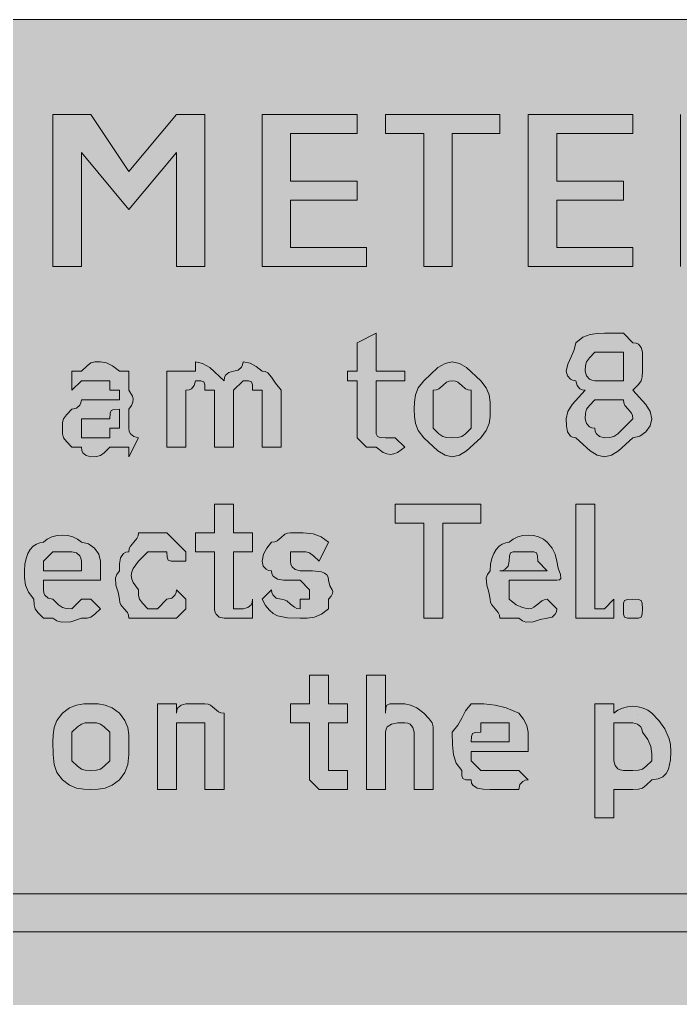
# Model space of a CAD drawing. Header units: metres. Extents: x 10 to 558, y 12 to 259.
# Drawn here: x 284 to 367.3, y 135.6 to 259.2 of the extents above; entities that cross this region are included whole.
import ezdxf

# ---------------------------------------------------------------- set-up
doc = ezdxf.new("R2010")
doc.units = ezdxf.units.M
for name, color, linetype, true_color in [('FILL_BLUE_0000FF', 7, 'Continuous', 0x0000ff), ('FILL_WHITE_FFFFFF', 7, 'Continuous', 0xffffff), ('STROKE_WHITE_FFFFFF', 7, 'Continuous', 0xffffff)]:
    doc.layers.add(name, color=color, linetype=linetype, true_color=true_color)

msp = doc.modelspace()

# ---------------------------------------------------------------- hatches: boundary and pattern name
at = {"layer": 'FILL_BLUE_0000FF', "true_color": 0x0000ff}
h = msp.add_hatch(color=7, dxfattribs=at)
h.dxf.hatch_style = 1
h.paths.add_polyline_path([(552.54, 259.18), (553.8, 259.05), (554.83, 258.69), (555.75, 258), (557.14, 256.39), (557.56, 255.68), (557.85, 255), (558.11, 253.61), (558.15, 252), (558.15, 19.2), (558.15, 15.6), (557.75, 15.55), (557.44, 15.39), (556.95, 14.85), (556.46, 14.08), (555.75, 13.2), (554.83, 12.51), (553.8, 12.15), (552.54, 12.02), (550.95, 12), (16.95, 12), (13.35, 12), (12.6, 12.6), (11.83, 13.01), (10.95, 13.2), (10.26, 14.81), (9.9, 16.2), (9.77, 17.59), (9.75, 19.2), (9.75, 252), (9.75, 255.6), (10.35, 256.35), (10.76, 257.12), (10.95, 258), (11.83, 258.19), (12.6, 258.6), (13.35, 259.2), (16.95, 259.2), (550.95, 259.2), (552.54, 259.18)])
at = {"layer": 'FILL_WHITE_FFFFFF', "true_color": 0xffffff}
h = msp.add_hatch(color=7, dxfattribs=at)
h.dxf.hatch_style = 1
h.paths.add_polyline_path([(288.15, 247.2), (292.95, 247.2), (297.75, 240), (303.75, 247.2), (307.35, 247.2), (307.35, 228), (303.75, 228), (303.75, 242.4), (297.75, 235.2), (291.75, 242.4), (291.75, 228), (288.15, 228), (288.15, 247.2)])
h = msp.add_hatch(color=7, dxfattribs=at)
h.dxf.hatch_style = 1
h.paths.add_polyline_path([(314.55, 247.2), (326.55, 247.2), (326.55, 244.8), (318.15, 244.8), (318.15, 238.8), (326.55, 238.8), (326.55, 236.4), (318.15, 236.4), (318.15, 230.4), (327.75, 230.4), (327.75, 228), (314.55, 228), (314.55, 247.2)])
h = msp.add_hatch(color=7, dxfattribs=at)
h.dxf.hatch_style = 1
h.paths.add_polyline_path([(344.55, 244.8), (338.55, 244.8), (338.55, 228), (334.95, 228), (334.95, 244.8), (330.15, 244.8), (330.15, 247.2), (344.55, 247.2), (344.55, 244.8)])
h = msp.add_hatch(color=7, dxfattribs=at)
h.dxf.hatch_style = 1
h.paths.add_polyline_path([(348.15, 247.2), (361.35, 247.2), (361.35, 244.8), (351.75, 244.8), (351.75, 238.8), (360.15, 238.8), (360.15, 236.4), (351.75, 236.4), (351.75, 230.4), (361.35, 230.4), (361.35, 228), (348.15, 228), (348.15, 247.2)])
h = msp.add_hatch(color=7, dxfattribs=at)
h.dxf.hatch_style = 1
h.paths.add_polyline_path([(328.97, 206.91), (329.1, 206.55), (329.46, 206.42), (330.15, 206.4), (331.35, 206.4), (332.55, 205.2), (331.65, 204.52), (331.2, 204.36), (330.75, 204.3), (330.3, 204.36), (329.85, 204.52), (328.95, 205.2), (327.75, 205.2), (326.55, 206.4), (326.55, 213.6), (325.35, 213.6), (325.35, 214.8), (326.55, 214.8), (326.55, 218.4), (328.95, 219.6), (328.95, 214.8), (332.55, 214.8), (332.55, 213.6), (328.95, 213.6), (328.95, 207.6), (328.97, 206.91)])
h = msp.add_hatch(color=7, dxfattribs=at)
h.dxf.hatch_style = 1
h.paths.add_polyline_path([(363.75, 208.8), (363.54, 207.92), (363, 207.15), (362.23, 206.61), (361.35, 206.4), (359.55, 204.75), (358.65, 204.21), (357.75, 204), (356.85, 204.21), (355.95, 204.75), (354.15, 206.4), (353.75, 206.45), (353.46, 206.61), (353.1, 207.15), (352.97, 207.92), (352.95, 208.8), (353.16, 209.7), (353.7, 210.6), (355.35, 212.4), (354.95, 212.45), (354.66, 212.59), (354.3, 213), (354.15, 213.6), (353.75, 213.65), (353.46, 213.79), (353.1, 214.2), (352.95, 214.8), (353.14, 215.7), (353.55, 216.6), (353.96, 217.5), (354.15, 218.4), (355.05, 219.09), (355.95, 219.45), (356.85, 219.58), (357.75, 219.6), (360.15, 219.6), (361.35, 218.4), (361.75, 218.35), (362.04, 218.21), (362.4, 217.8), (362.55, 217.2), (362.55, 214.8), (362.53, 214.09), (362.4, 213.6), (362.04, 213.11), (361.35, 212.4), (363, 210.6), (363.54, 209.7), (363.75, 208.8)])
h.paths.add_polyline_path([(355.5, 210), (355.37, 209.51), (355.35, 208.8), (355.5, 208.2), (355.86, 207.79), (356.15, 207.65), (356.55, 207.6), (356.6, 207.2), (356.74, 206.91), (357.15, 206.55), (357.75, 206.4), (358.46, 206.42), (358.95, 206.55), (359.44, 206.91), (360.15, 207.6), (361.35, 208.8), (361.3, 209.2), (361.16, 209.51), (360.75, 210), (360.34, 210.49), (360.2, 210.8), (360.15, 211.2), (357.75, 211.2), (356.55, 211.2), (355.86, 210.49), (355.5, 210)], flags=16)
h.paths.add_polyline_path([(360.15, 214.8), (360.15, 217.2), (357.75, 217.2), (356.55, 217.2), (355.86, 216.49), (355.5, 216), (355.37, 215.51), (355.35, 214.8), (355.5, 214.2), (355.86, 213.79), (356.15, 213.65), (356.55, 213.6), (357.75, 213.6), (360.15, 213.6), (360.15, 214.8)], flags=16)
h = msp.add_hatch(color=7, dxfattribs=at)
h.dxf.hatch_style = 1
h.paths.add_polyline_path([(292.46, 215.49), (292.95, 215.85), (293.44, 215.98), (294.15, 216), (294.9, 215.85), (295.67, 215.49), (296.55, 214.8), (297.75, 214.8), (297.75, 212.4), (298.2, 211.65), (298.28, 211.29), (298.26, 210.88), (298.09, 210.45), (297.75, 210), (297.75, 207.6), (297.8, 207.2), (297.94, 206.91), (298.35, 206.55), (298.95, 206.4), (297.75, 204), (297.75, 205.2), (296.55, 205.2), (295.35, 205.2), (294.64, 204.51), (294.15, 204.15), (293.66, 204.02), (292.95, 204), (292.35, 204.15), (291.94, 204.51), (291.8, 204.8), (291.75, 205.2), (290.55, 205.2), (289.86, 205.91), (289.5, 206.4), (289.37, 206.89), (289.35, 207.6), (289.37, 208.31), (289.5, 208.8), (289.86, 209.29), (290.55, 210), (291.15, 210.15), (291.56, 210.51), (291.7, 210.8), (291.75, 211.2), (292.95, 211.2), (294.15, 211.2), (296.55, 211.2), (296.55, 212.4), (295.35, 212.4), (295.35, 213.6), (292.95, 213.6), (291.75, 213.6), (290.55, 212.4), (290.55, 214.8), (291.75, 214.8), (292.46, 215.49)])
h.paths.add_polyline_path([(295.35, 206.4), (295.35, 207.6), (296.55, 207.6), (296.55, 210), (295.86, 209.98), (295.5, 209.85), (295.37, 209.49), (295.35, 208.8), (292.95, 208.8), (291.75, 208.8), (291.75, 207.6), (291.75, 206.4), (292.95, 206.4), (294.15, 206.4), (295.35, 206.4)], flags=16)
h = msp.add_hatch(color=7, dxfattribs=at)
h.dxf.hatch_style = 1
h.paths.add_polyline_path([(306.15, 214.8), (306.15, 216), (307.05, 215.79), (307.95, 215.25), (309.75, 213.6), (309.8, 214), (309.94, 214.29), (310.35, 214.65), (310.95, 214.8), (311.55, 214.95), (311.96, 215.31), (312.1, 215.6), (312.15, 216), (313.03, 215.81), (313.8, 215.4), (314.55, 214.8), (314.95, 214.75), (315.26, 214.59), (315.75, 214.05), (316.24, 213.28), (316.95, 212.4), (316.95, 205.2), (314.55, 205.2), (314.55, 211.2), (314.55, 212.4), (313.35, 212.4), (313.33, 213.09), (313.2, 213.45), (312.84, 213.58), (312.15, 213.6), (310.95, 212.4), (310.95, 211.2), (310.95, 205.2), (308.55, 205.2), (308.55, 211.2), (308.55, 212.4), (307.35, 212.4), (307.33, 213.09), (307.2, 213.45), (306.84, 213.58), (306.15, 213.6), (306, 213), (305.64, 212.59), (305.35, 212.45), (304.95, 212.4), (304.95, 211.2), (304.95, 205.2), (302.55, 205.2), (302.55, 214.8), (304.95, 214.8), (306.15, 214.8)])
h = msp.add_hatch(color=7, dxfattribs=at)
h.dxf.hatch_style = 1
h.paths.add_polyline_path([(333.9, 211.8), (334.26, 212.7), (334.95, 213.6), (336.75, 215.25), (337.65, 215.79), (338.55, 216), (339.45, 215.79), (340.35, 215.25), (342.15, 213.6), (342.84, 212.7), (343.2, 211.8), (343.33, 210.9), (343.35, 210), (343.33, 209.1), (343.2, 208.2), (342.84, 207.3), (342.15, 206.4), (340.35, 204.75), (339.45, 204.21), (338.55, 204), (337.65, 204.21), (336.75, 204.75), (334.95, 206.4), (334.26, 207.3), (333.9, 208.2), (333.77, 209.1), (333.75, 210), (333.77, 210.9), (333.9, 211.8)])
h.paths.add_polyline_path([(337.84, 213.41), (337.35, 213), (336.86, 212.59), (336.55, 212.45), (336.15, 212.4), (336.15, 210), (336.15, 207.6), (336.86, 206.91), (337.35, 206.55), (337.84, 206.42), (338.55, 206.4), (339.26, 206.42), (339.75, 206.55), (340.24, 206.91), (340.95, 207.6), (340.95, 210), (340.95, 212.4), (340.55, 212.45), (340.24, 212.59), (339.75, 213), (339.26, 213.41), (338.95, 213.55), (338.55, 213.6), (338.15, 213.55), (337.84, 213.41)], flags=16)
h = msp.add_hatch(color=7, dxfattribs=at)
h.dxf.hatch_style = 1
h.paths.add_polyline_path([(310.95, 184.8), (312.15, 184.8), (312.75, 184.95), (313.16, 185.31), (313.3, 185.6), (313.35, 186), (313.35, 183.6), (309.75, 183.6), (309.15, 183.75), (308.74, 184.11), (308.6, 184.4), (308.55, 184.8), (308.55, 186), (308.55, 192), (306.15, 192), (306.15, 194.4), (308.55, 194.4), (308.55, 198), (310.95, 198), (310.95, 194.4), (313.35, 194.4), (313.35, 192), (310.95, 192), (310.95, 186), (310.95, 184.8)])
h = msp.add_hatch(color=7, dxfattribs=at)
h.dxf.hatch_style = 1
h.paths.add_polyline_path([(342.15, 195.6), (337.35, 195.6), (337.35, 183.6), (334.95, 183.6), (334.95, 195.6), (331.35, 195.6), (331.35, 198), (342.15, 198), (342.15, 195.6)])
h = msp.add_hatch(color=7, dxfattribs=at)
h.dxf.hatch_style = 1
h.paths.add_polyline_path([(354.15, 198), (356.55, 198), (356.55, 186), (356.55, 184.8), (357.75, 184.8), (358.95, 186), (358.95, 183.6), (357.75, 183.6), (355.35, 183.6), (354.15, 183.6), (354.15, 184.8), (354.15, 198)])
h = msp.add_hatch(color=7, dxfattribs=at)
h.dxf.hatch_style = 1
h.paths.add_polyline_path([(286.26, 184.31), (285.9, 184.8), (285.77, 185.29), (285.75, 186), (285.06, 186.9), (284.7, 187.8), (284.57, 188.7), (284.55, 189.6), (284.6, 190.44), (284.76, 191.17), (284.99, 191.79), (285.3, 192.3), (285.66, 192.69), (286.07, 192.97), (286.5, 193.14), (286.95, 193.2), (287.45, 193.59), (288.04, 193.87), (288.68, 194.04), (289.35, 194.1), (290.02, 194.04), (290.66, 193.87), (291.25, 193.59), (291.75, 193.2), (292.63, 192.99), (293.4, 192.45), (293.94, 191.68), (294.15, 190.8), (294.15, 188.4), (286.95, 188.4), (286.95, 187.2), (287, 186.8), (287.14, 186.51), (287.55, 186.15), (288.15, 186), (288.86, 185.31), (289.35, 184.95), (289.84, 184.82), (290.55, 184.8), (291.75, 186), (292.95, 186), (294.15, 184.8), (293.44, 184.11), (292.95, 183.75), (292.46, 183.62), (291.75, 183.6), (290.4, 183.15), (289.22, 183.09), (288.65, 183.26), (288.15, 183.6), (286.95, 183.6), (286.26, 184.31)])
h.paths.add_polyline_path([(291.75, 190.8), (291.7, 191.2), (291.56, 191.49), (291.15, 191.85), (290.55, 192), (288.15, 192), (286.95, 190.8), (286.95, 189.6), (291.75, 189.6), (291.75, 190.8)], flags=16)
h = msp.add_hatch(color=7, dxfattribs=at)
h.dxf.hatch_style = 1
h.paths.add_polyline_path([(301.35, 184.8), (302.55, 186), (303.15, 186.15), (303.56, 186.51), (303.7, 186.8), (303.75, 187.2), (304.95, 186), (304.95, 184.8), (303.75, 183.6), (302.55, 183.6), (301.35, 183.6), (297.75, 183.6), (297.7, 184), (297.56, 184.31), (297.15, 184.8), (296.74, 185.29), (296.6, 185.6), (296.55, 186), (296.38, 186.9), (296.1, 187.8), (296.04, 188.7), (296.21, 189.15), (296.55, 189.6), (296.57, 190.48), (296.7, 191.25), (297.06, 191.79), (297.35, 191.95), (297.75, 192), (297.8, 192.4), (297.94, 192.71), (298.35, 193.2), (298.76, 193.69), (298.9, 194), (298.95, 194.4), (302.55, 194.4), (304.95, 192), (304.95, 190.8), (303.75, 190.8), (303.06, 190.82), (302.7, 190.95), (302.57, 191.31), (302.55, 192), (300.15, 192), (298.95, 190.8), (298.27, 189.9), (298.11, 189.45), (298.05, 189), (298.11, 188.55), (298.27, 188.1), (298.95, 187.2), (298.97, 186.49), (299.1, 186), (299.46, 185.51), (300.15, 184.8), (301.35, 184.8)])
h = msp.add_hatch(color=7, dxfattribs=at)
h.dxf.hatch_style = 1
h.paths.add_polyline_path([(318.2, 190.4), (318.34, 190.11), (318.75, 189.75), (319.35, 189.6), (320.92, 189.58), (322.05, 189.45), (322.44, 189.31), (322.72, 189.09), (322.89, 188.8), (322.95, 188.4), (323.12, 187.69), (323.4, 187.2), (323.48, 186.97), (323.46, 186.71), (323.29, 186.4), (322.95, 186), (322.95, 184.8), (322.05, 184.11), (321.15, 183.75), (320.25, 183.62), (319.35, 183.6), (317.76, 183.64), (316.5, 183.9), (315.96, 184.19), (315.47, 184.61), (315, 185.21), (314.55, 186), (315.75, 187.2), (315.8, 186.8), (315.94, 186.51), (316.35, 186.15), (316.95, 186), (317.35, 185.95), (317.66, 185.81), (318.15, 185.4), (318.64, 184.99), (318.95, 184.85), (319.35, 184.8), (319.35, 186), (320.55, 186), (320.55, 187.2), (319.35, 188.4), (318.15, 188.4), (317.27, 188.42), (316.5, 188.55), (315.96, 188.91), (315.8, 189.2), (315.75, 189.6), (315.35, 189.65), (315.06, 189.79), (314.7, 190.2), (314.55, 190.8), (314.74, 191.68), (315.15, 192.45), (315.75, 193.2), (316.15, 193.25), (316.46, 193.39), (316.95, 193.8), (317.44, 194.21), (317.75, 194.35), (318.15, 194.4), (319.74, 194.38), (321, 194.25), (322.03, 193.89), (322.95, 193.2), (321.75, 190.8), (321.04, 191.49), (320.55, 191.85), (320.06, 191.98), (319.35, 192), (318.15, 192), (318.15, 190.8), (318.2, 190.4)])
h = msp.add_hatch(color=7, dxfattribs=at)
h.dxf.hatch_style = 1
h.paths.add_polyline_path([(344.5, 184), (344.36, 184.31), (343.95, 184.8), (343.54, 185.29), (343.4, 185.6), (343.35, 186), (343.18, 186.9), (342.9, 187.8), (342.84, 188.7), (343.01, 189.15), (343.35, 189.6), (343.4, 190.44), (343.56, 191.17), (343.79, 191.79), (344.1, 192.3), (344.46, 192.69), (344.87, 192.97), (345.3, 193.14), (345.75, 193.2), (346.25, 193.59), (346.84, 193.87), (347.48, 194.04), (348.15, 194.1), (348.82, 194.04), (349.46, 193.87), (350.05, 193.59), (350.55, 193.2), (351.15, 192.45), (351.56, 191.68), (351.75, 190.8), (351.92, 189.92), (352.2, 189.15), (352.26, 188.61), (352.09, 188.45), (351.75, 188.4), (345.75, 188.4), (345.75, 187.2), (345.75, 186), (346.63, 185.31), (347.4, 184.95), (348.15, 184.8), (348.55, 184.85), (348.86, 184.99), (349.35, 185.4), (349.84, 185.81), (350.15, 185.95), (350.55, 186), (351.75, 184.8), (351.7, 184.4), (351.56, 184.11), (351.15, 183.75), (350.55, 183.6), (349.65, 183.43), (348.75, 183.15), (347.85, 183.09), (347.4, 183.26), (346.95, 183.6), (344.55, 183.6), (344.5, 184)])
h.paths.add_polyline_path([(349.35, 190.8), (349.33, 191.49), (349.2, 191.85), (348.84, 191.98), (348.15, 192), (346.95, 192), (346.26, 191.98), (345.9, 191.85), (345.77, 191.49), (345.75, 190.8), (345.6, 190.2), (345.24, 189.79), (344.95, 189.65), (344.55, 189.6), (350.55, 189.6), (349.35, 190.8)], flags=16)
h = msp.add_hatch(color=7, dxfattribs=at)
h.dxf.hatch_style = 1
h.paths.add_polyline_path([(362.53, 184.11), (362.4, 183.75), (362.04, 183.62), (361.35, 183.6), (360.66, 183.62), (360.3, 183.75), (360.17, 184.11), (360.15, 184.8), (360.17, 185.49), (360.3, 185.85), (360.66, 185.98), (361.35, 186), (362.04, 185.98), (362.4, 185.85), (362.53, 185.49), (362.55, 184.8), (362.53, 184.11)])
h = msp.add_hatch(color=7, dxfattribs=at)
h.dxf.hatch_style = 1
h.paths.add_polyline_path([(324.15, 164.4), (325.35, 164.4), (325.35, 162), (321.75, 162), (320.55, 163.2), (320.55, 164.4), (320.55, 170.4), (318.15, 170.4), (318.15, 172.8), (320.55, 172.8), (320.55, 176.4), (322.95, 176.4), (322.95, 172.8), (325.35, 172.8), (325.35, 170.4), (322.95, 170.4), (322.95, 164.4), (324.15, 164.4)])
h = msp.add_hatch(color=7, dxfattribs=at)
h.dxf.hatch_style = 1
h.paths.add_polyline_path([(330.15, 176.4), (330.15, 171.6), (330.17, 172.29), (330.3, 172.65), (330.66, 172.78), (331.35, 172.8), (332.55, 172.8), (333.3, 172.65), (334.07, 172.29), (334.95, 171.6), (335.64, 170.89), (336, 170.4), (336.13, 169.91), (336.15, 169.2), (336.15, 162), (333.75, 162), (333.75, 169.2), (333.6, 169.8), (333.24, 170.21), (332.95, 170.35), (332.55, 170.4), (331.67, 170.38), (330.9, 170.25), (330.36, 169.89), (330.2, 169.6), (330.15, 169.2), (330.15, 162), (327.75, 162), (327.75, 176.4), (330.15, 176.4)])
h = msp.add_hatch(color=7, dxfattribs=at)
h.dxf.hatch_style = 1
h.paths.add_polyline_path([(288.3, 169.8), (288.66, 170.7), (289.35, 171.6), (290.25, 172.29), (291.15, 172.65), (292.05, 172.78), (292.95, 172.8), (293.85, 172.78), (294.75, 172.65), (295.65, 172.29), (296.55, 171.6), (297.24, 170.7), (297.6, 169.8), (297.73, 168.9), (297.75, 168), (297.73, 166.41), (297.6, 165.15), (297.24, 164.12), (296.55, 163.2), (295.65, 162.51), (294.75, 162.15), (293.85, 162.02), (292.95, 162), (292.05, 162.02), (291.15, 162.15), (290.25, 162.51), (289.35, 163.2), (288.66, 164.12), (288.3, 165.15), (288.17, 166.41), (288.15, 168), (288.17, 168.9), (288.3, 169.8)])
h.paths.add_polyline_path([(291.75, 170.25), (291.26, 169.89), (290.55, 169.2), (290.55, 168), (290.55, 165.6), (291.26, 164.91), (291.75, 164.55), (292.24, 164.42), (292.95, 164.4), (293.66, 164.42), (294.15, 164.55), (294.64, 164.91), (295.35, 165.6), (295.35, 168), (295.35, 169.2), (294.64, 169.89), (294.15, 170.25), (293.66, 170.38), (292.95, 170.4), (292.24, 170.38), (291.75, 170.25)], flags=16)
h = msp.add_hatch(color=7, dxfattribs=at)
h.dxf.hatch_style = 1
h.paths.add_polyline_path([(303.75, 170.4), (303.75, 169.2), (303.75, 162), (301.35, 162), (301.35, 172.8), (303.75, 172.8), (303.75, 171.6), (303.8, 172), (303.94, 172.29), (304.35, 172.65), (304.95, 172.8), (307.35, 172.8), (307.75, 172.75), (308.06, 172.61), (308.55, 172.2), (309.04, 171.79), (309.35, 171.65), (309.75, 171.6), (309.75, 169.2), (309.75, 162), (307.35, 162), (307.35, 169.2), (307.35, 170.4), (306.15, 170.4), (303.75, 170.4)])
h = msp.add_hatch(color=7, dxfattribs=at)
h.dxf.hatch_style = 1
h.paths.add_polyline_path([(341.7, 162.15), (341.16, 162.51), (341, 162.8), (340.95, 163.2), (340.26, 163.22), (339.9, 163.35), (339.77, 163.71), (339.75, 164.4), (339.06, 165.32), (338.7, 166.35), (338.57, 167.61), (338.55, 169.2), (339.26, 170.1), (339.75, 171), (340.24, 171.9), (340.95, 172.8), (342.56, 172.78), (343.95, 172.65), (345.34, 172.29), (346.95, 171.6), (347.55, 170.85), (347.96, 170.08), (348.15, 169.2), (348.15, 166.8), (340.95, 166.8), (340.95, 165.6), (342.15, 164.4), (344.55, 164.4), (345.75, 164.4), (346.95, 164.4), (348.15, 163.2), (347.75, 163.15), (347.46, 163.01), (347.1, 162.6), (346.95, 162), (343.35, 162), (342.47, 162.02), (341.7, 162.15)])
h.paths.add_polyline_path([(345.75, 170.4), (344.55, 170.4), (342.15, 170.4), (342.15, 169.2), (341.46, 169.18), (341.1, 169.05), (340.97, 168.69), (340.95, 168), (345.75, 168), (345.75, 170.4)], flags=16)
h = msp.add_hatch(color=7, dxfattribs=at)
h.dxf.hatch_style = 1
h.paths.add_polyline_path([(360.04, 172.27), (360.68, 172.44), (361.35, 172.5), (362.02, 172.44), (362.66, 172.27), (363.25, 171.99), (363.75, 171.6), (364.63, 170.68), (365.4, 169.65), (365.94, 168.39), (366.1, 167.65), (366.15, 166.8), (366.11, 165.73), (365.85, 164.55), (365.56, 164.02), (365.14, 163.59), (364.54, 163.31), (363.75, 163.2), (363.04, 162.51), (362.55, 162.15), (362.06, 162.02), (361.35, 162), (358.95, 162), (358.95, 158.4), (356.55, 158.4), (356.55, 172.8), (358.95, 172.8), (358.95, 171.6), (359.45, 171.99), (360.04, 172.27)])
h.paths.add_polyline_path([(358.95, 166.8), (358.95, 165.6), (359.1, 165), (359.46, 164.59), (359.75, 164.45), (360.15, 164.4), (361.35, 164.4), (362.06, 164.42), (362.55, 164.55), (363.04, 164.91), (363.75, 165.6), (363.73, 166.5), (363.6, 167.4), (363.24, 168.3), (362.55, 169.2), (362.5, 169.6), (362.36, 169.89), (361.95, 170.25), (361.35, 170.4), (360.15, 170.4), (358.95, 170.4), (358.95, 168), (358.95, 166.8)], flags=16)
h = msp.add_hatch(color=7, dxfattribs=at)
h.dxf.hatch_style = 1
h.paths.add_polyline_path([(505.35, 144), (72.15, 144), (76.95, 139.2), (69.75, 139.2), (62.55, 146.4), (69.75, 153.6), (76.95, 153.6), (72.15, 148.8), (505.35, 148.8), (505.35, 144)])

# ---------------------------------------------------------------- linework, layer by layer
at = {"layer": 'FILL_BLUE_0000FF', "lineweight": 0, "true_color": 0x0000ff}
msp.add_lwpolyline([(16.95, 259.2), (550.95, 259.2), (552.54, 259.18), (553.8, 259.05), (554.83, 258.69), (555.75, 258), (557.14, 256.39), (557.56, 255.68), (557.85, 255), (558.11, 253.61), (558.15, 252), (558.15, 19.2), (558.15, 15.6), (557.75, 15.55), (557.44, 15.39), (556.95, 14.85), (556.46, 14.08), (555.75, 13.2), (554.83, 12.51), (553.8, 12.15), (552.54, 12.02), (550.95, 12), (16.95, 12)], dxfattribs=at)
at = {"layer": 'FILL_WHITE_FFFFFF', "lineweight": 0, "true_color": 0xffffff}
for points in [[(288.15, 247.2), (292.95, 247.2), (297.75, 240), (303.75, 247.2), (307.35, 247.2), (307.35, 228), (303.75, 228), (303.75, 242.4), (297.75, 235.2), (291.75, 242.4), (291.75, 228), (288.15, 228)], [(314.55, 247.2), (326.55, 247.2), (326.55, 244.8), (318.15, 244.8), (318.15, 238.8), (326.55, 238.8), (326.55, 236.4), (318.15, 236.4), (318.15, 230.4), (327.75, 230.4), (327.75, 228), (314.55, 228)], [(344.55, 244.8), (338.55, 244.8), (338.55, 228), (334.95, 228), (334.95, 244.8), (330.15, 244.8), (330.15, 247.2), (344.55, 247.2)], [(348.15, 247.2), (361.35, 247.2), (361.35, 244.8), (351.75, 244.8), (351.75, 238.8), (360.15, 238.8), (360.15, 236.4), (351.75, 236.4), (351.75, 230.4), (361.35, 230.4), (361.35, 228), (348.15, 228)], [(328.97, 206.91), (329.1, 206.55), (329.46, 206.42), (330.15, 206.4), (331.35, 206.4), (332.55, 205.2), (331.65, 204.52), (331.2, 204.36), (330.75, 204.3), (330.3, 204.36), (329.85, 204.52), (328.95, 205.2), (327.75, 205.2), (326.55, 206.4), (326.55, 213.6), (325.35, 213.6), (325.35, 214.8), (326.55, 214.8), (326.55, 218.4), (328.95, 219.6), (328.95, 214.8), (332.55, 214.8), (332.55, 213.6), (328.95, 213.6), (328.95, 207.6)], [(363.75, 208.8), (363.54, 207.92), (363, 207.15), (362.23, 206.61), (361.35, 206.4), (359.55, 204.75), (358.65, 204.21), (357.75, 204), (356.85, 204.21), (355.95, 204.75), (354.15, 206.4), (353.75, 206.45), (353.46, 206.61), (353.1, 207.15), (352.97, 207.92), (352.95, 208.8), (353.16, 209.7), (353.7, 210.6), (355.35, 212.4), (354.95, 212.45), (354.66, 212.59), (354.3, 213), (354.15, 213.6), (353.75, 213.65), (353.46, 213.79), (353.1, 214.2), (352.95, 214.8), (353.14, 215.7), (353.55, 216.6), (353.96, 217.5), (354.15, 218.4), (355.05, 219.09), (355.95, 219.45), (356.85, 219.58), (357.75, 219.6), (360.15, 219.6), (361.35, 218.4), (361.75, 218.35), (362.04, 218.21), (362.4, 217.8), (362.55, 217.2), (362.55, 214.8), (362.53, 214.09), (362.4, 213.6), (362.04, 213.11), (361.35, 212.4), (363, 210.6), (363.54, 209.7)], [(360.15, 214.8), (360.15, 217.2), (357.75, 217.2), (356.55, 217.2), (355.86, 216.49), (355.5, 216), (355.37, 215.51), (355.35, 214.8), (355.5, 214.2), (355.86, 213.79), (356.15, 213.65), (356.55, 213.6), (357.75, 213.6), (360.15, 213.6)], [(292.46, 215.49), (292.95, 215.85), (293.44, 215.98), (294.15, 216), (294.9, 215.85), (295.67, 215.49), (296.55, 214.8), (297.75, 214.8), (297.75, 212.4), (298.2, 211.65), (298.28, 211.29), (298.26, 210.88), (298.09, 210.45), (297.75, 210), (297.75, 207.6), (297.8, 207.2), (297.94, 206.91), (298.35, 206.55), (298.95, 206.4), (297.75, 204), (297.75, 205.2), (296.55, 205.2), (295.35, 205.2), (294.64, 204.51), (294.15, 204.15), (293.66, 204.02), (292.95, 204), (292.35, 204.15), (291.94, 204.51), (291.8, 204.8), (291.75, 205.2), (290.55, 205.2), (289.86, 205.91), (289.5, 206.4), (289.37, 206.89), (289.35, 207.6), (289.37, 208.31), (289.5, 208.8), (289.86, 209.29), (290.55, 210), (291.15, 210.15), (291.56, 210.51), (291.7, 210.8), (291.75, 211.2), (292.95, 211.2), (294.15, 211.2), (296.55, 211.2), (296.55, 212.4), (295.35, 212.4), (295.35, 213.6), (292.95, 213.6), (291.75, 213.6), (290.55, 212.4), (290.55, 214.8), (291.75, 214.8)], [(306.15, 214.8), (306.15, 216), (307.05, 215.79), (307.95, 215.25), (309.75, 213.6), (309.8, 214), (309.94, 214.29), (310.35, 214.65), (310.95, 214.8), (311.55, 214.95), (311.96, 215.31), (312.1, 215.6), (312.15, 216), (313.03, 215.81), (313.8, 215.4), (314.55, 214.8), (314.95, 214.75), (315.26, 214.59), (315.75, 214.05), (316.24, 213.28), (316.95, 212.4), (316.95, 205.2), (314.55, 205.2), (314.55, 211.2), (314.55, 212.4), (313.35, 212.4), (313.33, 213.09), (313.2, 213.45), (312.84, 213.58), (312.15, 213.6), (310.95, 212.4), (310.95, 211.2), (310.95, 205.2), (308.55, 205.2), (308.55, 211.2), (308.55, 212.4), (307.35, 212.4), (307.33, 213.09), (307.2, 213.45), (306.84, 213.58), (306.15, 213.6), (306, 213), (305.64, 212.59), (305.35, 212.45), (304.95, 212.4), (304.95, 211.2), (304.95, 205.2), (302.55, 205.2), (302.55, 214.8), (304.95, 214.8)], [(333.9, 211.8), (334.26, 212.7), (334.95, 213.6), (336.75, 215.25), (337.65, 215.79), (338.55, 216), (339.45, 215.79), (340.35, 215.25), (342.15, 213.6), (342.84, 212.7), (343.2, 211.8), (343.33, 210.9), (343.35, 210), (343.33, 209.1), (343.2, 208.2), (342.84, 207.3), (342.15, 206.4), (340.35, 204.75), (339.45, 204.21), (338.55, 204), (337.65, 204.21), (336.75, 204.75), (334.95, 206.4), (334.26, 207.3), (333.9, 208.2), (333.77, 209.1), (333.75, 210), (333.77, 210.9)], [(337.84, 213.41), (337.35, 213), (336.86, 212.59), (336.55, 212.45), (336.15, 212.4), (336.15, 210), (336.15, 207.6), (336.86, 206.91), (337.35, 206.55), (337.84, 206.42), (338.55, 206.4), (339.26, 206.42), (339.75, 206.55), (340.24, 206.91), (340.95, 207.6), (340.95, 210), (340.95, 212.4), (340.55, 212.45), (340.24, 212.59), (339.75, 213), (339.26, 213.41), (338.95, 213.55), (338.55, 213.6), (338.15, 213.55)], [(355.5, 210), (355.37, 209.51), (355.35, 208.8), (355.5, 208.2), (355.86, 207.79), (356.15, 207.65), (356.55, 207.6), (356.6, 207.2), (356.74, 206.91), (357.15, 206.55), (357.75, 206.4), (358.46, 206.42), (358.95, 206.55), (359.44, 206.91), (360.15, 207.6), (361.35, 208.8), (361.3, 209.2), (361.16, 209.51), (360.75, 210), (360.34, 210.49), (360.2, 210.8), (360.15, 211.2), (357.75, 211.2), (356.55, 211.2), (355.86, 210.49)], [(295.35, 206.4), (295.35, 207.6), (296.55, 207.6), (296.55, 210), (295.86, 209.98), (295.5, 209.85), (295.37, 209.49), (295.35, 208.8), (292.95, 208.8), (291.75, 208.8), (291.75, 207.6), (291.75, 206.4), (292.95, 206.4), (294.15, 206.4)], [(310.95, 184.8), (312.15, 184.8), (312.75, 184.95), (313.16, 185.31), (313.3, 185.6), (313.35, 186), (313.35, 183.6), (309.75, 183.6), (309.15, 183.75), (308.74, 184.11), (308.6, 184.4), (308.55, 184.8), (308.55, 186), (308.55, 192), (306.15, 192), (306.15, 194.4), (308.55, 194.4), (308.55, 198), (310.95, 198), (310.95, 194.4), (313.35, 194.4), (313.35, 192), (310.95, 192), (310.95, 186)], [(342.15, 195.6), (337.35, 195.6), (337.35, 183.6), (334.95, 183.6), (334.95, 195.6), (331.35, 195.6), (331.35, 198), (342.15, 198)], [(354.15, 198), (356.55, 198), (356.55, 186), (356.55, 184.8), (357.75, 184.8), (358.95, 186), (358.95, 183.6), (357.75, 183.6), (355.35, 183.6), (354.15, 183.6), (354.15, 184.8)], [(286.26, 184.31), (285.9, 184.8), (285.77, 185.29), (285.75, 186), (285.06, 186.9), (284.7, 187.8), (284.57, 188.7), (284.55, 189.6), (284.6, 190.44), (284.76, 191.17), (284.99, 191.79), (285.3, 192.3), (285.66, 192.69), (286.07, 192.97), (286.5, 193.14), (286.95, 193.2), (287.45, 193.59), (288.04, 193.87), (288.68, 194.04), (289.35, 194.1), (290.02, 194.04), (290.66, 193.87), (291.25, 193.59), (291.75, 193.2), (292.63, 192.99), (293.4, 192.45), (293.94, 191.68), (294.15, 190.8), (294.15, 188.4), (286.95, 188.4), (286.95, 187.2), (287, 186.8), (287.14, 186.51), (287.55, 186.15), (288.15, 186), (288.86, 185.31), (289.35, 184.95), (289.84, 184.82), (290.55, 184.8), (291.75, 186), (292.95, 186), (294.15, 184.8), (293.44, 184.11), (292.95, 183.75), (292.46, 183.62), (291.75, 183.6), (290.4, 183.15), (289.22, 183.09), (288.65, 183.26), (288.15, 183.6), (286.95, 183.6)], [(301.35, 184.8), (302.55, 186), (303.15, 186.15), (303.56, 186.51), (303.7, 186.8), (303.75, 187.2), (304.95, 186), (304.95, 184.8), (303.75, 183.6), (302.55, 183.6), (301.35, 183.6), (297.75, 183.6), (297.7, 184), (297.56, 184.31), (297.15, 184.8), (296.74, 185.29), (296.6, 185.6), (296.55, 186), (296.38, 186.9), (296.1, 187.8), (296.04, 188.7), (296.21, 189.15), (296.55, 189.6), (296.57, 190.48), (296.7, 191.25), (297.06, 191.79), (297.35, 191.95), (297.75, 192), (297.8, 192.4), (297.94, 192.71), (298.35, 193.2), (298.76, 193.69), (298.9, 194), (298.95, 194.4), (302.55, 194.4), (304.95, 192), (304.95, 190.8), (303.75, 190.8), (303.06, 190.82), (302.7, 190.95), (302.57, 191.31), (302.55, 192), (300.15, 192), (298.95, 190.8), (298.27, 189.9), (298.11, 189.45), (298.05, 189), (298.11, 188.55), (298.27, 188.1), (298.95, 187.2), (298.97, 186.49), (299.1, 186), (299.46, 185.51), (300.15, 184.8)], [(318.2, 190.4), (318.34, 190.11), (318.75, 189.75), (319.35, 189.6), (320.92, 189.58), (322.05, 189.45), (322.44, 189.31), (322.72, 189.09), (322.89, 188.8), (322.95, 188.4), (323.12, 187.69), (323.4, 187.2), (323.48, 186.97), (323.46, 186.71), (323.29, 186.4), (322.95, 186), (322.95, 184.8), (322.05, 184.11), (321.15, 183.75), (320.25, 183.62), (319.35, 183.6), (317.76, 183.64), (316.5, 183.9), (315.96, 184.19), (315.47, 184.61), (315, 185.21), (314.55, 186), (315.75, 187.2), (315.8, 186.8), (315.94, 186.51), (316.35, 186.15), (316.95, 186), (317.35, 185.95), (317.66, 185.81), (318.15, 185.4), (318.64, 184.99), (318.95, 184.85), (319.35, 184.8), (319.35, 186), (320.55, 186), (320.55, 187.2), (319.35, 188.4), (318.15, 188.4), (317.27, 188.42), (316.5, 188.55), (315.96, 188.91), (315.8, 189.2), (315.75, 189.6), (315.35, 189.65), (315.06, 189.79), (314.7, 190.2), (314.55, 190.8), (314.74, 191.68), (315.15, 192.45), (315.75, 193.2), (316.15, 193.25), (316.46, 193.39), (316.95, 193.8), (317.44, 194.21), (317.75, 194.35), (318.15, 194.4), (319.74, 194.38), (321, 194.25), (322.03, 193.89), (322.95, 193.2), (321.75, 190.8), (321.04, 191.49), (320.55, 191.85), (320.06, 191.98), (319.35, 192), (318.15, 192), (318.15, 190.8)], [(344.5, 184), (344.36, 184.31), (343.95, 184.8), (343.54, 185.29), (343.4, 185.6), (343.35, 186), (343.18, 186.9), (342.9, 187.8), (342.84, 188.7), (343.01, 189.15), (343.35, 189.6), (343.4, 190.44), (343.56, 191.17), (343.79, 191.79), (344.1, 192.3), (344.46, 192.69), (344.87, 192.97), (345.3, 193.14), (345.75, 193.2), (346.25, 193.59), (346.84, 193.87), (347.48, 194.04), (348.15, 194.1), (348.82, 194.04), (349.46, 193.87), (350.05, 193.59), (350.55, 193.2), (351.15, 192.45), (351.56, 191.68), (351.75, 190.8), (351.92, 189.92), (352.2, 189.15), (352.26, 188.61), (352.09, 188.45), (351.75, 188.4), (345.75, 188.4), (345.75, 187.2), (345.75, 186), (346.63, 185.31), (347.4, 184.95), (348.15, 184.8), (348.55, 184.85), (348.86, 184.99), (349.35, 185.4), (349.84, 185.81), (350.15, 185.95), (350.55, 186), (351.75, 184.8), (351.7, 184.4), (351.56, 184.11), (351.15, 183.75), (350.55, 183.6), (349.65, 183.43), (348.75, 183.15), (347.85, 183.09), (347.4, 183.26), (346.95, 183.6), (344.55, 183.6)], [(291.75, 190.8), (291.7, 191.2), (291.56, 191.49), (291.15, 191.85), (290.55, 192), (288.15, 192), (286.95, 190.8), (286.95, 189.6), (291.75, 189.6)], [(349.35, 190.8), (349.33, 191.49), (349.2, 191.85), (348.84, 191.98), (348.15, 192), (346.95, 192), (346.26, 191.98), (345.9, 191.85), (345.77, 191.49), (345.75, 190.8), (345.6, 190.2), (345.24, 189.79), (344.95, 189.65), (344.55, 189.6), (350.55, 189.6)], [(362.53, 184.11), (362.4, 183.75), (362.04, 183.62), (361.35, 183.6), (360.66, 183.62), (360.3, 183.75), (360.17, 184.11), (360.15, 184.8), (360.17, 185.49), (360.3, 185.85), (360.66, 185.98), (361.35, 186), (362.04, 185.98), (362.4, 185.85), (362.53, 185.49), (362.55, 184.8)], [(324.15, 164.4), (325.35, 164.4), (325.35, 162), (321.75, 162), (320.55, 163.2), (320.55, 164.4), (320.55, 170.4), (318.15, 170.4), (318.15, 172.8), (320.55, 172.8), (320.55, 176.4), (322.95, 176.4), (322.95, 172.8), (325.35, 172.8), (325.35, 170.4), (322.95, 170.4), (322.95, 164.4)], [(330.15, 176.4), (330.15, 171.6), (330.17, 172.29), (330.3, 172.65), (330.66, 172.78), (331.35, 172.8), (332.55, 172.8), (333.3, 172.65), (334.07, 172.29), (334.95, 171.6), (335.64, 170.89), (336, 170.4), (336.13, 169.91), (336.15, 169.2), (336.15, 162), (333.75, 162), (333.75, 169.2), (333.6, 169.8), (333.24, 170.21), (332.95, 170.35), (332.55, 170.4), (331.67, 170.38), (330.9, 170.25), (330.36, 169.89), (330.2, 169.6), (330.15, 169.2), (330.15, 162), (327.75, 162), (327.75, 176.4)], [(288.3, 169.8), (288.66, 170.7), (289.35, 171.6), (290.25, 172.29), (291.15, 172.65), (292.05, 172.78), (292.95, 172.8), (293.85, 172.78), (294.75, 172.65), (295.65, 172.29), (296.55, 171.6), (297.24, 170.7), (297.6, 169.8), (297.73, 168.9), (297.75, 168), (297.73, 166.41), (297.6, 165.15), (297.24, 164.12), (296.55, 163.2), (295.65, 162.51), (294.75, 162.15), (293.85, 162.02), (292.95, 162), (292.05, 162.02), (291.15, 162.15), (290.25, 162.51), (289.35, 163.2), (288.66, 164.12), (288.3, 165.15), (288.17, 166.41), (288.15, 168), (288.17, 168.9)], [(303.75, 170.4), (303.75, 169.2), (303.75, 162), (301.35, 162), (301.35, 172.8), (303.75, 172.8), (303.75, 171.6), (303.8, 172), (303.94, 172.29), (304.35, 172.65), (304.95, 172.8), (307.35, 172.8), (307.75, 172.75), (308.06, 172.61), (308.55, 172.2), (309.04, 171.79), (309.35, 171.65), (309.75, 171.6), (309.75, 169.2), (309.75, 162), (307.35, 162), (307.35, 169.2), (307.35, 170.4), (306.15, 170.4)], [(341.7, 162.15), (341.16, 162.51), (341, 162.8), (340.95, 163.2), (340.26, 163.22), (339.9, 163.35), (339.77, 163.71), (339.75, 164.4), (339.06, 165.32), (338.7, 166.35), (338.57, 167.61), (338.55, 169.2), (339.26, 170.1), (339.75, 171), (340.24, 171.9), (340.95, 172.8), (342.56, 172.78), (343.95, 172.65), (345.34, 172.29), (346.95, 171.6), (347.55, 170.85), (347.96, 170.08), (348.15, 169.2), (348.15, 166.8), (340.95, 166.8), (340.95, 165.6), (342.15, 164.4), (344.55, 164.4), (345.75, 164.4), (346.95, 164.4), (348.15, 163.2), (347.75, 163.15), (347.46, 163.01), (347.1, 162.6), (346.95, 162), (343.35, 162), (342.47, 162.02)], [(360.04, 172.27), (360.68, 172.44), (361.35, 172.5), (362.02, 172.44), (362.66, 172.27), (363.25, 171.99), (363.75, 171.6), (364.63, 170.68), (365.4, 169.65), (365.94, 168.39), (366.1, 167.65), (366.15, 166.8), (366.11, 165.73), (365.85, 164.55), (365.56, 164.02), (365.14, 163.59), (364.54, 163.31), (363.75, 163.2), (363.04, 162.51), (362.55, 162.15), (362.06, 162.02), (361.35, 162), (358.95, 162), (358.95, 158.4), (356.55, 158.4), (356.55, 172.8), (358.95, 172.8), (358.95, 171.6), (359.45, 171.99)], [(291.75, 170.25), (291.26, 169.89), (290.55, 169.2), (290.55, 168), (290.55, 165.6), (291.26, 164.91), (291.75, 164.55), (292.24, 164.42), (292.95, 164.4), (293.66, 164.42), (294.15, 164.55), (294.64, 164.91), (295.35, 165.6), (295.35, 168), (295.35, 169.2), (294.64, 169.89), (294.15, 170.25), (293.66, 170.38), (292.95, 170.4), (292.24, 170.38)], [(345.75, 170.4), (344.55, 170.4), (342.15, 170.4), (342.15, 169.2), (341.46, 169.18), (341.1, 169.05), (340.97, 168.69), (340.95, 168), (345.75, 168)], [(358.95, 166.8), (358.95, 165.6), (359.1, 165), (359.46, 164.59), (359.75, 164.45), (360.15, 164.4), (361.35, 164.4), (362.06, 164.42), (362.55, 164.55), (363.04, 164.91), (363.75, 165.6), (363.73, 166.5), (363.6, 167.4), (363.24, 168.3), (362.55, 169.2), (362.5, 169.6), (362.36, 169.89), (361.95, 170.25), (361.35, 170.4), (360.15, 170.4), (358.95, 170.4), (358.95, 168)], [(505.35, 144), (72.15, 144), (76.95, 139.2), (69.75, 139.2), (62.55, 146.4), (69.75, 153.6), (76.95, 153.6), (72.15, 148.8), (505.35, 148.8)]]:
    msp.add_lwpolyline(points, close=True, dxfattribs=at)
at = {"layer": 'STROKE_WHITE_FFFFFF', "lineweight": 0, "true_color": 0xffffff}
for points in [[(367.35, 228), (367.35, 247.2)], [(291.95, 211.44), (291.95, 211.44)], [(291.95, 211.44), (291.95, 211.44)], [(291.95, 211.44), (291.95, 211.44)], [(361.95, 171.44), (361.95, 171.44)], [(361.95, 171.44), (361.95, 171.44)]]:
    msp.add_lwpolyline(points, dxfattribs=at)

doc.saveas('drawing.dxf')
